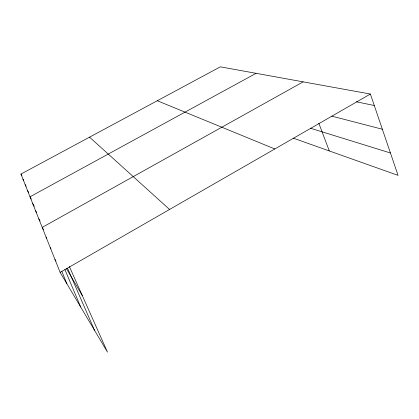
<?xml version="1.0" encoding="UTF-8"?>
<svg xmlns="http://www.w3.org/2000/svg" width="419" height="419" viewBox="0 0 419 419"><rect width="100%" height="100%" fill="white"/><g stroke="black" fill="none" stroke-linecap="round" stroke-linejoin="round"><path stroke-width="0.63" d="M69.35 266.468L107.505 352.159L60.116 272.366L370.38 94.034L398.05 175.367L293.19 138.118M303.167 81.857L42.204 227.397L43.529 229.654M256.072 73.32L30.011 196.799L31.315 199.025M60.116 272.366L20.95 174.053L220.326 66.841L370.38 94.034M356.354 101.791L374.282 105.504M331.764 116.121L382.358 129.241M310.463 128.23L390.435 152.982M157.282 100.743L274.817 148.965M89.556 137.16L169.564 209.458M54.952 259.392L55.91 261.016M46.059 237.07L46.708 238.175M50.285 247.687L50.929 248.776M38.778 218.797L40.056 220.975M66.38 268.511L82.354 295.678M32.708 203.571L34.29 206.268M35.625 210.883L36.605 212.553M22.993 179.17L23.621 180.259M25.171 184.643L26.151 186.324M27.507 190.504L28.764 192.661M20.95 174.053L21.872 175.634M67.532 268.233L94.511 330.282M64.856 269.475L80.689 307.007M61.834 271.381L66.831 283.668M318.828 123.254L329.308 150.95"/></g></svg>
